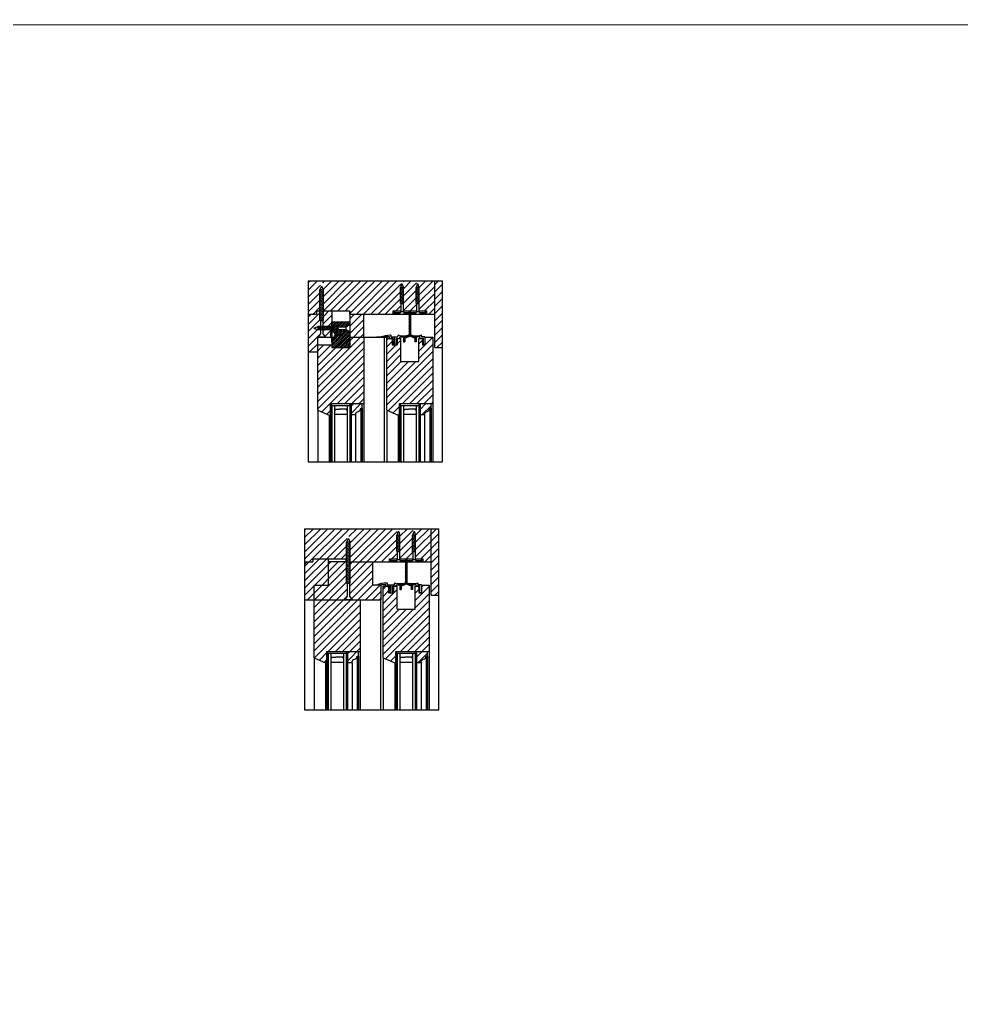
# Model space of a CAD drawing. Header units: inches. Extents: x 1985 to 11287, y 379 to 3234.
# Drawn here: x 7922.67 to 7968.73, y 1663.84 to 1711.67 of the extents above; entities that cross this region are included whole.
import ezdxf

# ---------------------------------------------------------------- set-up
doc = ezdxf.new("R2010")
doc.units = ezdxf.units.IN
doc.header["$MEASUREMENT"] = 0
for name, color, linetype in [('glass 99', 6, 'CONTINUOUS'), ('glazing tape 99', 7, 'CONTINUOUS'), ('hardware 99', 94, 'CONTINUOUS'), ('hatch 99', 1, 'CONTINUOUS'), ('separation 99', 3, 'CONTINUOUS'), ('weatherstripping 99', 5, 'CONTINUOUS'), ('wood detail 99', 7, 'CONTINUOUS')]:
    doc.layers.add(name, color=color, linetype=linetype)
pattern_1 = [(45, (8442.39348, 265.1652), (-0.176776695, 0.176776695), [])]
pattern_2 = [(45, (8499.5057, 635.25964), (-0.176776695, 0.176776695), [])]

msp = doc.modelspace()

# ---------------------------------------------------------------- hatches: boundary and pattern name
at = {"layer": 'glazing tape 99'}
h = msp.add_hatch(color=7, dxfattribs=at)
h.paths.add_polyline_path([(7938.816899, 1692.351966), (7938.879399, 1692.351966), (7938.879399, 1692.851966), (7938.816899, 1692.851966)])
h.paths.add_polyline_path([(7937.879399, 1692.328466), (7937.941899, 1692.328466), (7937.941899, 1692.828466), (7937.879399, 1692.828466)])
h = msp.add_hatch(color=7, dxfattribs=at)
h.paths.add_polyline_path([(7942.191901, 1692.351966), (7942.254401, 1692.351966), (7942.254401, 1692.851966), (7942.191901, 1692.851966)])
h.paths.add_polyline_path([(7941.254401, 1692.328466), (7941.316901, 1692.328466), (7941.316901, 1692.828466), (7941.254401, 1692.828466)])
h = msp.add_hatch(color=7, dxfattribs=at)
h.paths.add_polyline_path([(7938.639818, 1680.228756), (7938.702318, 1680.228756), (7938.702318, 1680.728756), (7938.639818, 1680.728756)])
h.paths.add_polyline_path([(7937.702318, 1680.205256), (7937.764818, 1680.205256), (7937.764818, 1680.705256), (7937.702318, 1680.705256)])
h = msp.add_hatch(color=7, dxfattribs=at)
h.paths.add_polyline_path([(7942.01482, 1680.228756), (7942.07732, 1680.228756), (7942.07732, 1680.728756), (7942.01482, 1680.728756)])
h.paths.add_polyline_path([(7941.07732, 1680.205256), (7941.13982, 1680.205256), (7941.13982, 1680.705256), (7941.07732, 1680.705256)])
at = {"layer": 'hardware 99'}
h = msp.add_hatch(dxfattribs=at)
h.set_pattern_fill('ANSI31', color=256, scale=0.25, style=0)
h.set_pattern_definition([(45, (8285.65957, -274.988676), (-0.0220970869, 0.0220970869), [])])
h.paths.add_polyline_path([(7941.227489, 1697.266014), (7941.280431, 1697.338014), (7941.006401, 1697.338014), (7941.006401, 1697.420014), (7940.966401, 1697.420014), (7940.934401, 1697.388014), (7940.934401, 1697.266014)])
h.paths.add_polyline_path([(7941.463372, 1697.338014), (7941.516313, 1697.266014), (7941.718401, 1697.266014), (7941.718401, 1696.251014), (7941.478605, 1696.153014), (7941.441901, 1696.138014), (7941.441901, 1695.918014), (7941.513901, 1695.918014), (7941.513901, 1696.089659), (7941.754401, 1696.187946), (7941.994901, 1696.089659), (7941.994901, 1695.918014), (7942.066901, 1695.918014), (7942.066901, 1696.138014), (7941.790401, 1696.251014), (7941.790401, 1697.266014), (7941.992489, 1697.266014), (7942.045431, 1697.338014), (7941.790401, 1697.338014), (7941.790401, 1697.420014), (7941.718401, 1697.420014), (7941.718401, 1697.338014)])
h.paths.add_polyline_path([(7942.228372, 1697.338014), (7942.281313, 1697.266014), (7942.574401, 1697.266014), (7942.574401, 1697.388014), (7942.542401, 1697.420014), (7942.502401, 1697.420014), (7942.502401, 1697.338014)])
h = msp.add_hatch(dxfattribs=at)
h.set_pattern_fill('ANSI31', color=256, scale=0.25, style=0)
h.set_pattern_definition([(45, (8285.48249, -287.111886), (-0.0220970869, 0.0220970869), [])])
h.paths.add_polyline_path([(7941.050408, 1685.142804), (7941.103349, 1685.214804), (7940.82932, 1685.214804), (7940.82932, 1685.296804), (7940.78932, 1685.296804), (7940.75732, 1685.264804), (7940.75732, 1685.142804)])
h.paths.add_polyline_path([(7941.28629, 1685.214804), (7941.339231, 1685.142804), (7941.54132, 1685.142804), (7941.54132, 1684.127804), (7941.301523, 1684.029804), (7941.26482, 1684.014804), (7941.26482, 1683.794804), (7941.33682, 1683.794804), (7941.33682, 1683.966449), (7941.57732, 1684.064736), (7941.81782, 1683.966449), (7941.81782, 1683.794804), (7941.88982, 1683.794804), (7941.88982, 1684.014804), (7941.61332, 1684.127804), (7941.61332, 1685.142804), (7941.815408, 1685.142804), (7941.868349, 1685.214804), (7941.61332, 1685.214804), (7941.61332, 1685.296804), (7941.54132, 1685.296804), (7941.54132, 1685.214804)])
h.paths.add_polyline_path([(7942.05129, 1685.214804), (7942.104231, 1685.142804), (7942.39732, 1685.142804), (7942.39732, 1685.264804), (7942.36532, 1685.296804), (7942.32532, 1685.296804), (7942.32532, 1685.214804)])
at = {"layer": 'hatch 99'}
h = msp.add_hatch(dxfattribs=at)
h.set_pattern_fill('ANSI31', color=256, scale=2, style=0)
h.set_pattern_definition(pattern_1)
h.paths.add_polyline_path([(7937.451771, 1698.891014), (7937.504399, 1698.773374), (7937.504399, 1698.623308), (7937.526899, 1698.573014), (7937.526899, 1697.420014), (7938.824899, 1697.420014), (7938.824899, 1697.266014), (7940.934401, 1697.266014), (7940.934401, 1697.420014), (7941.319401, 1697.420014), (7941.319401, 1697.783514), (7941.296901, 1697.783514), (7941.296901, 1698.576014), (7941.319401, 1698.633014), (7941.319401, 1698.891014)])
h.paths.add_polyline_path([(7937.356899, 1698.573014), (7937.379399, 1698.623308), (7937.379399, 1698.773374), (7937.432028, 1698.891014), (7936.786149, 1698.891014), (7936.786149, 1697.266014), (7937.184899, 1697.266014), (7937.184899, 1697.420014), (7937.356899, 1697.420014)])
h.paths.add_polyline_path([(7941.446901, 1697.783514), (7941.424401, 1697.783514), (7941.424401, 1697.420014), (7942.084401, 1697.420014), (7942.084401, 1697.783514), (7942.061901, 1697.783514), (7942.061901, 1698.576014), (7942.084401, 1698.633014), (7942.084401, 1698.891014), (7941.424401, 1698.891014), (7941.424401, 1698.633014), (7941.446901, 1698.576014)])
h.paths.add_polyline_path([(7942.973151, 1698.891014), (7942.189401, 1698.891014), (7942.189401, 1698.633014), (7942.211901, 1698.576014), (7942.211901, 1697.783514), (7942.189401, 1697.783514), (7942.189401, 1697.420014), (7942.574401, 1697.420014), (7942.574401, 1697.266014), (7942.973151, 1697.266014)])
h = msp.add_hatch(dxfattribs=at)
h.set_pattern_fill('ANSI31', color=256, scale=2, style=0)
h.set_pattern_definition(pattern_2)
h.paths.add_polyline_path([(7943.348151, 1698.891014), (7942.973151, 1698.891014), (7942.973151, 1695.638014), (7943.348151, 1695.638014)])
h = msp.add_hatch(dxfattribs=at)
h.set_pattern_fill('ANSI31', color=256, scale=2, style=0)
h.set_pattern_definition(pattern_2)
h.paths.add_polyline_path([(7939.504399, 1697.266014), (7938.816899, 1697.266014), (7938.816899, 1696.888014), (7938.816899, 1696.138014), (7939.504399, 1696.138014)])
h.paths.add_polyline_path([(7937.941899, 1697.420014), (7937.526899, 1697.420014), (7937.526899, 1696.950514), (7937.504399, 1696.950514), (7937.504399, 1696.666903), (7937.941899, 1696.666903)])
h.paths.add_polyline_path([(7937.894587, 1696.387679, -0.239084783), (7937.941899, 1696.418635), (7937.941899, 1696.496903), (7937.504399, 1696.496903), (7937.504399, 1696.308014), (7937.629399, 1696.138014), (7937.894781, 1696.138014, -0.267534355)])
h.paths.add_polyline_path([(7937.379399, 1696.308014), (7937.379399, 1696.496903), (7937.256899, 1696.496903), (7937.206605, 1696.519403), (7937.112709, 1696.519403), (7936.973003, 1696.581903), (7937.112709, 1696.644403), (7937.206605, 1696.644403), (7937.256899, 1696.666903), (7937.379399, 1696.666903), (7937.379399, 1696.950514), (7937.356899, 1696.950514), (7937.356899, 1697.420014), (7937.184899, 1697.420014), (7937.184899, 1697.266014), (7936.911149, 1697.266014), (7936.786149, 1697.141014), (7936.786149, 1695.420014), (7937.254399, 1695.420014), (7937.254399, 1696.138014)])
h.paths.add_polyline_path([(7939.504399, 1696.138014), (7938.816899, 1696.138014), (7938.816899, 1695.641014), (7937.941899, 1695.641014), (7937.941899, 1695.763014), (7937.254399, 1695.763014), (7937.254399, 1692.569537), (7937.816899, 1692.328466), (7937.879399, 1692.328466), (7937.879399, 1692.89098), (7939.504399, 1692.89098)])
h.paths.add_polyline_path([(7942.879401, 1696.138014), (7942.497401, 1696.138014), (7942.497401, 1695.763014), (7942.425401, 1695.763014), (7942.379401, 1695.763014), (7942.379401, 1696.075514), (7942.247401, 1696.075514), (7942.191901, 1696.075514), (7942.191901, 1694.950514), (7941.316901, 1694.950514), (7941.316901, 1696.075514), (7941.129401, 1696.075514), (7941.129401, 1695.763014), (7940.893401, 1695.763014), (7940.893401, 1696.075514), (7940.761401, 1696.075514), (7940.629401, 1696.075514), (7940.629401, 1692.569537), (7941.191901, 1692.328466), (7941.254401, 1692.328466), (7941.254401, 1692.89098), (7942.879401, 1692.89098)])
h = msp.add_hatch(dxfattribs=at)
h.set_pattern_fill('ANSI31', color=256, scale=0.5, style=0)
h.set_pattern_definition([(45, (8442.39348, 265.165197), (-0.0441941738, 0.0441941738), [])])
h.paths.add_polyline_path([(7938.816899, 1696.138014), (7938.816899, 1696.394403), (7938.646899, 1696.519403), (7938.254399, 1696.519403), (7938.254399, 1696.496903), (7937.941899, 1696.496903), (7937.941899, 1696.450514, -0.365977382), (7938.126777, 1696.294264), (7938.379399, 1696.294264), (7938.379399, 1696.231764), (7938.126777, 1696.231764, -0.365977382), (7937.941899, 1696.075514), (7937.941899, 1695.888014), (7937.941899, 1695.641014), (7938.816899, 1695.641014)])
h.paths.add_polyline_path([(7938.816899, 1696.888014), (7937.941899, 1696.888014), (7937.941899, 1696.666903), (7938.254399, 1696.666903), (7938.254399, 1696.644403), (7938.646899, 1696.644403), (7938.816899, 1696.769403)])
h = msp.add_hatch(dxfattribs=at)
h.set_pattern_fill('ANSI31', color=256, scale=2, style=0)
h.set_pattern_definition(pattern_1)
h.paths.add_polyline_path([(7939.230899, 1692.508216, 0.350781059), (7939.355899, 1692.651344), (7939.355899, 1692.664466), (7939.418399, 1692.664466), (7939.418399, 1692.89098), (7938.879399, 1692.89098), (7938.879399, 1692.351966), (7939.105899, 1692.351966, -0.375199902)])
h.paths.add_polyline_path([(7942.605901, 1692.508216, 0.350781059), (7942.730901, 1692.651344), (7942.730901, 1692.664466), (7942.793401, 1692.664466), (7942.793401, 1692.89098), (7942.254401, 1692.89098), (7942.254401, 1692.351966), (7942.480901, 1692.351966, -0.375199902)])
h = msp.add_hatch(dxfattribs=at)
h.set_pattern_fill('ANSI31', color=256, scale=2, style=0)
h.set_pattern_definition(pattern_2)
h.paths.add_polyline_path([(7938.665543, 1686.106804), (7938.688043, 1686.157099), (7938.688043, 1686.307164), (7938.750543, 1686.44687), (7938.813043, 1686.307164), (7938.813043, 1686.157099), (7938.835543, 1686.106804), (7938.835543, 1685.142804), (7940.75732, 1685.142804), (7940.75732, 1685.296804), (7941.14232, 1685.296804), (7941.14232, 1685.660304), (7941.11982, 1685.660304), (7941.11982, 1686.452804), (7941.14232, 1686.509804), (7941.14232, 1686.767804), (7936.609068, 1686.767804), (7936.609068, 1685.142804), (7937.007818, 1685.142804), (7937.007818, 1685.296804), (7938.647818, 1685.296804), (7938.647818, 1685.142804), (7938.658901, 1685.142804), (7938.665543, 1685.145555)])
h.paths.add_polyline_path([(7941.88482, 1686.452804), (7941.90732, 1686.509804), (7941.90732, 1686.767804), (7941.24732, 1686.767804), (7941.24732, 1686.509804), (7941.26982, 1686.452804), (7941.26982, 1685.660304), (7941.24732, 1685.660304), (7941.24732, 1685.296804), (7941.90732, 1685.296804), (7941.90732, 1685.660304), (7941.88482, 1685.660304)])
h.paths.add_polyline_path([(7942.79607, 1686.767804), (7942.01232, 1686.767804), (7942.01232, 1686.509804), (7942.03482, 1686.452804), (7942.03482, 1685.660304), (7942.01232, 1685.660304), (7942.01232, 1685.296804), (7942.39732, 1685.296804), (7942.39732, 1685.142804), (7942.79607, 1685.142804)])
h.paths.add_polyline_path([(7943.17107, 1686.767804), (7942.79607, 1686.767804), (7942.79607, 1683.514804), (7943.17107, 1683.514804)])
h = msp.add_hatch(dxfattribs=at)
h.set_pattern_fill('ANSI31', color=256, scale=2, style=0)
h.set_pattern_definition(pattern_2)
h.paths.add_polyline_path([(7937.764818, 1685.296804), (7937.007818, 1685.296804), (7937.007818, 1685.142804), (7936.734068, 1685.142804), (7936.609068, 1685.017804), (7936.609068, 1683.296804), (7937.077318, 1683.296804), (7937.077318, 1684.014804), (7937.764818, 1684.014804)])
h.paths.add_polyline_path([(7938.665543, 1685.142804), (7938.647818, 1685.142804), (7937.764818, 1685.142804), (7937.764818, 1684.014804), (7937.077318, 1684.014804), (7937.077318, 1683.296804), (7938.563043, 1683.296804), (7938.688043, 1683.466804), (7938.688043, 1684.109304), (7938.665543, 1684.109304)])
h.paths.add_polyline_path([(7940.35857, 1684.014804), (7939.95232, 1684.014804), (7939.95232, 1685.142804), (7938.835543, 1685.142804), (7938.835543, 1684.109304), (7938.813043, 1684.109304), (7938.813043, 1683.466804), (7938.938043, 1683.296804), (7940.35857, 1683.296804)])
h.paths.add_polyline_path([(7939.327318, 1683.296804), (7937.077318, 1683.296804), (7937.077318, 1680.446327), (7937.639818, 1680.205256), (7937.702318, 1680.205256), (7937.702318, 1680.76777), (7939.327318, 1680.76777)])
h.paths.add_polyline_path([(7939.178818, 1680.541256), (7939.241318, 1680.541256), (7939.241318, 1680.76777), (7938.702318, 1680.76777), (7938.702318, 1680.228756), (7938.928818, 1680.228756, -0.375199902), (7939.053818, 1680.385006, 0.375199902)], flags=17)
h.paths.add_polyline_path([(7942.70232, 1684.014804), (7942.32032, 1684.014804), (7942.32032, 1683.639804), (7942.24832, 1683.639804), (7942.20232, 1683.639804), (7942.20232, 1683.952304), (7942.07032, 1683.952304), (7942.01482, 1683.952304), (7942.01482, 1682.827304), (7941.13982, 1682.827304), (7941.13982, 1683.952304), (7940.95232, 1683.952304), (7940.95232, 1683.639804), (7940.71632, 1683.639804), (7940.71632, 1683.952304), (7940.58432, 1683.952304), (7940.45232, 1683.952304), (7940.45232, 1680.446327), (7941.01482, 1680.205256), (7941.07732, 1680.205256), (7941.07732, 1680.76777), (7942.70232, 1680.76777)])
h.paths.add_polyline_path([(7942.55382, 1680.541256), (7942.61632, 1680.541256), (7942.61632, 1680.76777), (7942.07732, 1680.76777), (7942.07732, 1680.228756), (7942.30382, 1680.228756, -0.375199902), (7942.42882, 1680.385006, 0.375199902)], flags=17)

# ---------------------------------------------------------------- linework, layer by layer
at = {"layer": 'glass 99', "color": 6}
for p, q in [((7937.941899, 1692.79728), (7938.816899, 1692.79728)), ((7938.096891, 1692.616346), (7938.066899, 1692.508563)), ((7938.096891, 1692.616346), (7938.316899, 1692.616346)), ((7938.661908, 1692.616346), (7938.316899, 1692.616346)), ((7938.661908, 1692.616346), (7938.691899, 1692.508563)), ((7941.316901, 1692.79728), (7942.191901, 1692.79728)), ((7941.471893, 1692.616346), (7941.441901, 1692.508563)), ((7941.471893, 1692.616346), (7941.691901, 1692.616346)), ((7942.03691, 1692.616346), (7941.691901, 1692.616346)), ((7942.03691, 1692.616346), (7942.066901, 1692.508563)), ((7938.691899, 1692.351966), (7938.066899, 1692.351966)), ((7942.066901, 1692.351966), (7941.441901, 1692.351966)), ((7937.764818, 1680.67407), (7938.639818, 1680.67407)), ((7937.919809, 1680.493136), (7937.889818, 1680.385353)), ((7937.919809, 1680.493136), (7938.139818, 1680.493136)), ((7938.484826, 1680.493136), (7938.139818, 1680.493136)), ((7938.484826, 1680.493136), (7938.514818, 1680.385353)), ((7941.13982, 1680.67407), (7942.01482, 1680.67407)), ((7941.294811, 1680.493136), (7941.26482, 1680.385353)), ((7941.294811, 1680.493136), (7941.51482, 1680.493136)), ((7941.859828, 1680.493136), (7941.51482, 1680.493136)), ((7941.859828, 1680.493136), (7941.88982, 1680.385353)), ((7938.514818, 1680.228756), (7937.889818, 1680.228756)), ((7941.88982, 1680.228756), (7941.26482, 1680.228756))]:
    msp.add_line(p, q, dxfattribs=at)
at = {"layer": 'glass 99'}
for p, q in [((7937.941899, 1692.79728), (7937.941899, 1690.036179)), ((7938.066899, 1692.79728), (7938.066899, 1690.036179)), ((7938.691899, 1692.79728), (7938.691899, 1690.036179)), ((7938.816899, 1692.79728), (7938.816899, 1690.036179)), ((7941.316901, 1692.79728), (7941.316901, 1690.036179)), ((7941.441901, 1692.79728), (7941.441901, 1690.036179)), ((7942.066901, 1692.79728), (7942.066901, 1690.036179)), ((7942.191901, 1692.79728), (7942.191901, 1690.036179)), ((7937.764818, 1680.67407), (7937.764818, 1677.912969)), ((7937.889818, 1680.67407), (7937.889818, 1677.912969)), ((7938.514818, 1680.67407), (7938.514818, 1677.912969)), ((7938.639818, 1680.67407), (7938.639818, 1677.912969)), ((7941.13982, 1680.67407), (7941.13982, 1677.912969)), ((7941.26482, 1680.67407), (7941.26482, 1677.912969)), ((7941.88982, 1680.67407), (7941.88982, 1677.912969)), ((7942.01482, 1680.67407), (7942.01482, 1677.912969))]:
    msp.add_line(p, q, dxfattribs=at)
at = {"layer": 'glazing tape 99'}
for p, q in [((7937.941899, 1692.828466), (7937.879399, 1692.828466)), ((7937.941899, 1692.328466), (7937.941899, 1692.828466)), ((7938.816899, 1692.851966), (7938.816899, 1692.351966)), ((7938.879399, 1692.851966), (7938.816899, 1692.851966)), ((7941.316901, 1692.828466), (7941.254401, 1692.828466)), ((7941.316901, 1692.328466), (7941.316901, 1692.828466)), ((7942.191901, 1692.851966), (7942.191901, 1692.351966)), ((7942.254401, 1692.851966), (7942.191901, 1692.851966)), ((7937.941899, 1692.328466), (7937.879399, 1692.328466)), ((7938.879399, 1692.351966), (7938.816899, 1692.351966)), ((7941.316901, 1692.328466), (7941.254401, 1692.328466)), ((7942.254401, 1692.351966), (7942.191901, 1692.351966)), ((7937.764818, 1680.705256), (7937.702318, 1680.705256)), ((7937.764818, 1680.205256), (7937.764818, 1680.705256)), ((7938.639818, 1680.728756), (7938.639818, 1680.228756)), ((7938.702318, 1680.728756), (7938.639818, 1680.728756)), ((7941.13982, 1680.705256), (7941.07732, 1680.705256)), ((7941.13982, 1680.205256), (7941.13982, 1680.705256)), ((7942.01482, 1680.728756), (7942.01482, 1680.228756)), ((7942.07732, 1680.728756), (7942.01482, 1680.728756)), ((7937.764818, 1680.205256), (7937.702318, 1680.205256)), ((7938.702318, 1680.228756), (7938.639818, 1680.228756)), ((7941.13982, 1680.205256), (7941.07732, 1680.205256)), ((7942.07732, 1680.228756), (7942.01482, 1680.228756))]:
    msp.add_line(p, q, dxfattribs=at)
at = {"layer": 'hardware 99'}
for p, q in [((7937.441899, 1698.638014), (7937.356899, 1698.448014)), ((7937.441899, 1698.638014), (7937.526899, 1698.448014)), ((7941.371901, 1698.766014), (7941.296901, 1698.576014)), ((7941.371901, 1698.766014), (7941.446901, 1698.576014)), ((7942.136901, 1698.766014), (7942.061901, 1698.576014)), ((7942.136901, 1698.766014), (7942.211901, 1698.576014)), ((7937.356899, 1696.950514), (7937.356899, 1698.448014)), ((7937.526899, 1698.448014), (7937.356899, 1698.448014)), ((7937.450453, 1698.448014), (7937.356899, 1698.409263)), ((7937.526899, 1698.409263), (7937.356899, 1698.338847)), ((7937.526899, 1698.338847), (7937.356899, 1698.268431)), ((7937.526899, 1698.268431), (7937.356899, 1698.198014)), ((7937.526899, 1698.198014), (7937.356899, 1698.127598)), ((7937.526899, 1698.127598), (7937.356899, 1698.057182)), ((7937.526899, 1696.950514), (7937.526899, 1698.448014)), ((7941.296901, 1697.783514), (7941.296901, 1698.576014)), ((7941.446901, 1698.576014), (7941.296901, 1698.576014)), ((7941.377665, 1698.576014), (7941.296901, 1698.5381)), ((7941.446901, 1698.5381), (7941.296901, 1698.467684)), ((7941.446901, 1698.467684), (7941.296901, 1698.397268)), ((7941.446901, 1698.397268), (7941.296901, 1698.326851)), ((7941.446901, 1698.326851), (7941.296901, 1698.256435)), ((7941.446901, 1698.256435), (7941.296901, 1698.186019)), ((7941.446901, 1698.186019), (7941.296901, 1698.115602)), ((7941.446901, 1697.783514), (7941.446901, 1698.576014)), ((7942.061901, 1697.783514), (7942.061901, 1698.576014)), ((7942.211901, 1698.576014), (7942.061901, 1698.576014)), ((7942.142665, 1698.576014), (7942.061901, 1698.5381)), ((7942.211901, 1698.5381), (7942.061901, 1698.467684)), ((7942.211901, 1698.467684), (7942.061901, 1698.397268)), ((7942.211901, 1698.397268), (7942.061901, 1698.326851)), ((7942.211901, 1698.326851), (7942.061901, 1698.256435)), ((7942.211901, 1698.256435), (7942.061901, 1698.186019)), ((7942.211901, 1698.186019), (7942.061901, 1698.115602)), ((7942.211901, 1697.783514), (7942.211901, 1698.576014)), ((7937.526899, 1698.057182), (7937.356899, 1697.986765)), ((7937.526899, 1697.986765), (7937.356899, 1697.916349)), ((7937.526899, 1697.916349), (7937.356899, 1697.845933)), ((7937.526899, 1697.845933), (7937.356899, 1697.775516)), ((7937.526899, 1697.775516), (7937.356899, 1697.7051)), ((7937.526899, 1697.7051), (7937.356899, 1697.634684)), ((7941.446901, 1698.115602), (7941.296901, 1698.045186)), ((7941.446901, 1698.045186), (7941.296901, 1697.97477)), ((7941.446901, 1697.97477), (7941.296901, 1697.904353)), ((7941.446901, 1697.904353), (7941.296901, 1697.833937)), ((7941.296901, 1697.783514), (7941.446901, 1697.783514)), ((7941.319401, 1697.783514), (7941.319401, 1697.391014)), ((7941.446901, 1697.833937), (7941.34517, 1697.783514)), ((7941.424401, 1697.783514), (7941.424401, 1697.391014)), ((7942.211901, 1698.115602), (7942.061901, 1698.045186)), ((7942.211901, 1698.045186), (7942.061901, 1697.97477)), ((7942.211901, 1697.97477), (7942.061901, 1697.904353)), ((7942.211901, 1697.904353), (7942.061901, 1697.833937)), ((7942.061901, 1697.783514), (7942.211901, 1697.783514)), ((7942.084401, 1697.783514), (7942.084401, 1697.391014)), ((7942.211901, 1697.833937), (7942.11017, 1697.783514)), ((7942.189401, 1697.783514), (7942.189401, 1697.391014)), ((7937.526899, 1697.634684), (7937.356899, 1697.564268)), ((7937.526899, 1697.564268), (7937.356899, 1697.493851)), ((7937.526899, 1697.493851), (7937.356899, 1697.423435)), ((7937.526899, 1697.423435), (7937.356899, 1697.353019)), ((7937.526899, 1697.353019), (7937.356899, 1697.282602)), ((7937.526899, 1697.282602), (7937.356899, 1697.212186)), ((7937.526899, 1697.212186), (7937.356899, 1697.14177)), ((7938.824899, 1697.388014), (7938.824899, 1697.266014)), ((7940.934401, 1697.388014), (7940.966401, 1697.420014)), ((7940.934401, 1697.388014), (7940.934401, 1697.266014)), ((7940.934401, 1697.266014), (7941.718401, 1697.266014)), ((7940.966401, 1697.420014), (7941.006401, 1697.420014)), ((7941.006401, 1697.420014), (7941.006401, 1697.338014)), ((7941.006401, 1697.338014), (7941.280431, 1697.338014)), ((7941.319401, 1697.391014), (7941.227489, 1697.266014)), ((7941.227489, 1697.266014), (7941.516313, 1697.266014)), ((7941.319401, 1697.391014), (7941.424401, 1697.391014)), ((7941.424401, 1697.391014), (7941.516313, 1697.266014)), ((7941.463372, 1697.338014), (7941.718401, 1697.338014)), ((7941.718401, 1697.338014), (7941.718401, 1697.420014)), ((7941.718401, 1697.420014), (7941.790401, 1697.420014)), ((7941.718401, 1697.266014), (7941.718401, 1696.251014)), ((7941.790401, 1697.338014), (7941.790401, 1697.420014)), ((7941.790401, 1697.338014), (7942.045431, 1697.338014)), ((7941.790401, 1697.266014), (7942.574401, 1697.266014)), ((7941.790401, 1697.266014), (7941.790401, 1696.251014)), ((7942.084401, 1697.391014), (7941.992489, 1697.266014)), ((7941.992489, 1697.266014), (7942.281313, 1697.266014)), ((7942.084401, 1697.391014), (7942.189401, 1697.391014)), ((7942.189401, 1697.391014), (7942.281313, 1697.266014)), ((7942.228372, 1697.338014), (7942.502401, 1697.338014)), ((7942.542401, 1697.420014), (7942.502401, 1697.420014)), ((7942.502401, 1697.420014), (7942.502401, 1697.338014)), ((7942.574401, 1697.388014), (7942.542401, 1697.420014)), ((7942.574401, 1697.266014), (7942.574401, 1697.388014)), ((7937.526899, 1697.14177), (7937.356899, 1697.071353)), ((7937.526899, 1697.071353), (7937.356899, 1697.000937)), ((7937.356899, 1696.950514), (7937.526899, 1696.950514)), ((7937.379399, 1696.950514), (7937.379399, 1696.308014)), ((7937.526899, 1697.000937), (7937.405168, 1696.950514)), ((7937.504399, 1696.950514), (7937.504399, 1696.308014)), ((7938.646899, 1696.644403), (7938.816899, 1696.769403)), ((7938.816899, 1696.769403), (7938.816899, 1696.394403)), ((7937.066899, 1696.581903), (7937.256899, 1696.666903)), ((7937.066899, 1696.581903), (7937.256899, 1696.496903)), ((7937.379399, 1696.308014), (7937.254399, 1696.138014)), ((7938.254399, 1696.666903), (7937.256899, 1696.666903)), ((7937.256899, 1696.666903), (7937.256899, 1696.496903)), ((7937.256899, 1696.573349), (7937.288565, 1696.496903)), ((7938.254399, 1696.496903), (7937.256899, 1696.496903)), ((7937.288565, 1696.666903), (7937.358981, 1696.496903)), ((7937.358981, 1696.666903), (7937.429397, 1696.496903)), ((7937.429397, 1696.666903), (7937.499814, 1696.496903)), ((7937.499814, 1696.666903), (7937.57023, 1696.496903)), ((7937.504399, 1696.308014), (7937.629399, 1696.138014)), ((7937.57023, 1696.666903), (7937.640646, 1696.496903)), ((7937.640646, 1696.666903), (7937.711062, 1696.496903)), ((7937.711062, 1696.666903), (7937.781479, 1696.496903)), ((7937.781479, 1696.666903), (7937.851895, 1696.496903)), ((7937.851895, 1696.666903), (7937.922311, 1696.496903)), ((7937.922311, 1696.666903), (7937.992728, 1696.496903)), ((7937.992728, 1696.666903), (7938.063144, 1696.496903)), ((7938.063144, 1696.666903), (7938.13356, 1696.496903)), ((7938.13356, 1696.666903), (7938.203977, 1696.496903)), ((7938.203977, 1696.666903), (7938.254399, 1696.545171)), ((7938.254399, 1696.496903), (7938.254399, 1696.666903)), ((7938.254399, 1696.644403), (7938.646899, 1696.644403)), ((7938.254399, 1696.519403), (7938.646899, 1696.519403)), ((7938.646899, 1696.519403), (7938.646899, 1696.644403)), ((7938.646899, 1696.519403), (7938.816899, 1696.394403)), ((7941.441901, 1696.138014), (7941.718401, 1696.251014)), ((7942.066901, 1696.138014), (7941.790401, 1696.251014)), ((7937.629399, 1696.138014), (7937.254399, 1696.138014)), ((7941.441901, 1696.138014), (7941.441901, 1695.918014)), ((7941.441901, 1695.918014), (7941.513901, 1695.918014)), ((7941.513901, 1696.089659), (7941.754401, 1696.187946)), ((7941.513901, 1696.089659), (7941.513901, 1695.918014)), ((7941.994901, 1696.089659), (7941.754401, 1696.187946)), ((7941.994901, 1696.089659), (7941.994901, 1695.918014)), ((7942.066901, 1695.918014), (7941.994901, 1695.918014)), ((7942.066901, 1696.138014), (7942.066901, 1695.918014)), ((7941.19482, 1686.642804), (7941.11982, 1686.452804)), ((7941.19482, 1686.642804), (7941.26982, 1686.452804)), ((7941.95982, 1686.642804), (7941.88482, 1686.452804)), ((7941.95982, 1686.642804), (7942.03482, 1686.452804)), ((7938.750543, 1686.296804), (7938.665543, 1686.106804)), ((7938.750543, 1686.296804), (7938.835543, 1686.106804)), ((7941.11982, 1685.660304), (7941.11982, 1686.452804)), ((7941.26982, 1686.452804), (7941.11982, 1686.452804)), ((7941.200584, 1686.452804), (7941.11982, 1686.41489)), ((7941.26982, 1686.41489), (7941.11982, 1686.344474)), ((7941.26982, 1686.344474), (7941.11982, 1686.274058)), ((7941.26982, 1686.274058), (7941.11982, 1686.203641)), ((7941.26982, 1686.203641), (7941.11982, 1686.133225)), ((7941.26982, 1685.660304), (7941.26982, 1686.452804)), ((7941.88482, 1685.660304), (7941.88482, 1686.452804)), ((7942.03482, 1686.452804), (7941.88482, 1686.452804)), ((7941.965584, 1686.452804), (7941.88482, 1686.41489)), ((7942.03482, 1686.41489), (7941.88482, 1686.344474)), ((7942.03482, 1686.344474), (7941.88482, 1686.274058)), ((7942.03482, 1686.274058), (7941.88482, 1686.203641)), ((7942.03482, 1686.203641), (7941.88482, 1686.133225)), ((7942.03482, 1685.660304), (7942.03482, 1686.452804)), ((7938.665543, 1684.109304), (7938.665543, 1686.106804)), ((7938.835543, 1686.106804), (7938.665543, 1686.106804)), ((7938.759096, 1686.106804), (7938.665543, 1686.068053)), ((7938.835543, 1686.068053), (7938.665543, 1685.997637)), ((7938.835543, 1685.997637), (7938.665543, 1685.927221)), ((7938.835543, 1685.927221), (7938.665543, 1685.856804)), ((7938.835543, 1685.856804), (7938.665543, 1685.786388)), ((7938.835543, 1685.786388), (7938.665543, 1685.715972)), ((7938.835543, 1685.715972), (7938.665543, 1685.645555)), ((7938.835543, 1684.109304), (7938.835543, 1686.106804)), ((7941.26982, 1686.133225), (7941.11982, 1686.062809)), ((7941.26982, 1686.062809), (7941.11982, 1685.992392)), ((7941.26982, 1685.992392), (7941.11982, 1685.921976)), ((7941.26982, 1685.921976), (7941.11982, 1685.85156)), ((7941.26982, 1685.85156), (7941.11982, 1685.781144)), ((7941.26982, 1685.781144), (7941.11982, 1685.710727)), ((7941.26982, 1685.710727), (7941.168088, 1685.660304)), ((7942.03482, 1686.133225), (7941.88482, 1686.062809)), ((7942.03482, 1686.062809), (7941.88482, 1685.992392)), ((7942.03482, 1685.992392), (7941.88482, 1685.921976)), ((7942.03482, 1685.921976), (7941.88482, 1685.85156)), ((7942.03482, 1685.85156), (7941.88482, 1685.781144)), ((7942.03482, 1685.781144), (7941.88482, 1685.710727)), ((7942.03482, 1685.710727), (7941.933088, 1685.660304)), ((7938.647818, 1685.264804), (7938.647818, 1685.142804)), ((7938.647818, 1685.264804), (7938.647818, 1685.142804)), ((7938.647818, 1685.264804), (7938.647818, 1685.142804)), ((7938.835543, 1685.63847), (7938.665543, 1685.568053)), ((7938.835543, 1685.568053), (7938.665543, 1685.497637)), ((7938.835543, 1685.497637), (7938.665543, 1685.427221)), ((7938.835543, 1685.427221), (7938.665543, 1685.356804)), ((7938.835543, 1685.356804), (7938.665543, 1685.286388)), ((7938.835543, 1685.286388), (7938.665543, 1685.215972)), ((7938.835543, 1685.215972), (7938.665543, 1685.145555)), ((7940.75732, 1685.264804), (7940.78932, 1685.296804)), ((7940.75732, 1685.264804), (7940.75732, 1685.142804)), ((7940.78932, 1685.296804), (7940.82932, 1685.296804)), ((7940.82932, 1685.296804), (7940.82932, 1685.214804)), ((7940.82932, 1685.214804), (7941.103349, 1685.214804)), ((7941.14232, 1685.267804), (7941.050408, 1685.142804)), ((7941.11982, 1685.660304), (7941.26982, 1685.660304)), ((7941.14232, 1685.660304), (7941.14232, 1685.267804)), ((7941.14232, 1685.267804), (7941.24732, 1685.267804)), ((7941.24732, 1685.660304), (7941.24732, 1685.267804)), ((7941.24732, 1685.267804), (7941.339231, 1685.142804)), ((7941.28629, 1685.214804), (7941.54132, 1685.214804)), ((7941.54132, 1685.214804), (7941.54132, 1685.296804)), ((7941.54132, 1685.296804), (7941.61332, 1685.296804)), ((7941.61332, 1685.214804), (7941.61332, 1685.296804)), ((7941.61332, 1685.214804), (7941.868349, 1685.214804)), ((7941.90732, 1685.267804), (7941.815408, 1685.142804)), ((7941.88482, 1685.660304), (7942.03482, 1685.660304)), ((7941.90732, 1685.660304), (7941.90732, 1685.267804)), ((7941.90732, 1685.267804), (7942.01232, 1685.267804)), ((7942.01232, 1685.660304), (7942.01232, 1685.267804)), ((7942.01232, 1685.267804), (7942.104231, 1685.142804)), ((7942.05129, 1685.214804), (7942.32532, 1685.214804)), ((7942.36532, 1685.296804), (7942.32532, 1685.296804)), ((7942.32532, 1685.296804), (7942.32532, 1685.214804)), ((7942.39732, 1685.264804), (7942.36532, 1685.296804)), ((7942.39732, 1685.142804), (7942.39732, 1685.264804)), ((7938.835543, 1685.145555), (7938.665543, 1685.075139)), ((7938.835543, 1685.075139), (7938.665543, 1685.004723)), ((7938.835543, 1685.004723), (7938.665543, 1684.934307)), ((7938.835543, 1684.934307), (7938.665543, 1684.86389)), ((7938.835543, 1684.86389), (7938.665543, 1684.793474)), ((7938.835543, 1684.793474), (7938.665543, 1684.723058)), ((7940.75732, 1685.142804), (7941.54132, 1685.142804)), ((7941.050408, 1685.142804), (7941.339231, 1685.142804)), ((7941.54132, 1685.142804), (7941.54132, 1684.127804)), ((7941.61332, 1685.142804), (7942.39732, 1685.142804)), ((7941.61332, 1685.142804), (7941.61332, 1684.127804)), ((7941.815408, 1685.142804), (7942.104231, 1685.142804)), ((7938.835543, 1684.723058), (7938.665543, 1684.652641)), ((7938.835543, 1684.652641), (7938.665543, 1684.582225)), ((7938.835543, 1684.582225), (7938.665543, 1684.511809)), ((7938.835543, 1684.511809), (7938.665543, 1684.441392)), ((7938.835543, 1684.441392), (7938.665543, 1684.370976)), ((7938.835543, 1684.370976), (7938.665543, 1684.30056)), ((7938.835543, 1684.30056), (7938.665543, 1684.230144)), ((7938.835543, 1684.230144), (7938.665543, 1684.159727)), ((7938.665543, 1684.109304), (7938.835543, 1684.109304)), ((7938.688043, 1684.109304), (7938.688043, 1683.466804)), ((7938.835543, 1684.159727), (7938.713811, 1684.109304)), ((7938.813043, 1684.109304), (7938.813043, 1683.466804)), ((7941.26482, 1684.014804), (7941.54132, 1684.127804)), ((7941.26482, 1684.014804), (7941.26482, 1683.794804)), ((7941.26482, 1683.794804), (7941.33682, 1683.794804)), ((7941.33682, 1683.966449), (7941.57732, 1684.064736)), ((7941.33682, 1683.966449), (7941.33682, 1683.794804)), ((7941.81782, 1683.966449), (7941.57732, 1684.064736)), ((7941.88982, 1684.014804), (7941.61332, 1684.127804)), ((7941.81782, 1683.966449), (7941.81782, 1683.794804)), ((7941.88982, 1683.794804), (7941.81782, 1683.794804)), ((7941.88982, 1684.014804), (7941.88982, 1683.794804)), ((7938.688043, 1683.466804), (7938.563043, 1683.296804)), ((7938.938043, 1683.296804), (7938.563043, 1683.296804)), ((7938.813043, 1683.466804), (7938.938043, 1683.296804))]:
    msp.add_line(p, q, dxfattribs=at)
msp.add_arc((7938.750543, 1683.277119), 0.019685, 0, 90, dxfattribs=at)
at = {"layer": 'separation 99', "color": 3}
msp.add_lwpolyline([(7876.573778, 1711.403795), (8777.601674, 1711.674663), (8777.601674, 1473.992733), (7876.573778, 1473.721864)], close=True, dxfattribs=at)
at = {"layer": 'weatherstripping 99'}
for p, q in [((7938.379399, 1696.263014), (7938.098149, 1696.263014)), ((7940.846401, 1696.153014), (7940.846401, 1696.21142)), ((7941.176401, 1696.153014), (7941.176401, 1696.207397)), ((7941.478605, 1696.153014), (7941.718401, 1696.251014)), ((7942.030198, 1696.153014), (7941.790401, 1696.251014)), ((7942.332401, 1696.153014), (7942.332401, 1696.207397)), ((7940.544198, 1696.153014), (7940.304401, 1696.138014)), ((7940.761401, 1696.153014), (7940.544198, 1696.153014)), ((7940.761401, 1696.075514), (7940.761401, 1696.153014)), ((7940.939401, 1696.075514), (7940.761401, 1696.075514)), ((7940.846401, 1696.153014), (7941.176401, 1696.153014)), ((7940.939401, 1695.971527), (7940.893401, 1696.075514)), ((7940.939401, 1695.919264), (7940.893401, 1696.030318)), ((7940.939401, 1695.815277), (7940.893401, 1695.926331)), ((7940.939401, 1695.763014), (7940.893401, 1695.874068)), ((7940.939401, 1695.971527), (7940.939401, 1696.075514)), ((7940.939401, 1695.815277), (7940.939401, 1695.919264)), ((7940.939401, 1695.763014), (7941.083401, 1695.763014)), ((7941.011401, 1695.763014), (7941.011401, 1696.153014)), ((7941.083401, 1695.971527), (7941.083401, 1696.075514)), ((7941.083401, 1695.971527), (7941.129401, 1696.075514)), ((7941.083401, 1696.075514), (7941.261401, 1696.075514)), ((7941.083401, 1695.919264), (7941.129401, 1696.030318)), ((7941.083401, 1695.815277), (7941.129401, 1695.926331)), ((7941.083401, 1695.815277), (7941.083401, 1695.919264)), ((7941.083401, 1695.763014), (7941.129401, 1695.874068)), ((7941.261401, 1696.075514), (7941.261401, 1696.153014)), ((7941.261401, 1696.153014), (7941.478605, 1696.153014)), ((7942.247401, 1696.153014), (7942.030198, 1696.153014)), ((7942.247401, 1696.075514), (7942.247401, 1696.153014)), ((7942.425401, 1696.075514), (7942.247401, 1696.075514)), ((7942.497401, 1696.153014), (7942.332401, 1696.153014)), ((7942.425401, 1695.971527), (7942.379401, 1696.075514)), ((7942.425401, 1695.919264), (7942.379401, 1696.030318)), ((7942.425401, 1695.815277), (7942.379401, 1695.926331)), ((7942.425401, 1695.763014), (7942.379401, 1695.874068)), ((7942.425401, 1695.971527), (7942.425401, 1696.075514)), ((7942.425401, 1695.815277), (7942.425401, 1695.919264)), ((7942.497401, 1695.763014), (7942.425401, 1695.763014)), ((7942.497401, 1696.153014), (7942.497401, 1695.763014)), ((7940.367116, 1684.029804), (7940.12732, 1684.014804)), ((7940.58432, 1684.029804), (7940.367116, 1684.029804)), ((7940.58432, 1683.952304), (7940.58432, 1684.029804)), ((7940.76232, 1683.952304), (7940.58432, 1683.952304)), ((7940.66932, 1684.029804), (7940.66932, 1684.08821)), ((7940.66932, 1684.029804), (7940.99932, 1684.029804)), ((7940.76232, 1683.848317), (7940.71632, 1683.952304)), ((7940.76232, 1683.796054), (7940.71632, 1683.907108)), ((7940.76232, 1683.692067), (7940.71632, 1683.803121)), ((7940.76232, 1683.848317), (7940.76232, 1683.952304)), ((7940.76232, 1683.692067), (7940.76232, 1683.796054)), ((7940.83432, 1683.639804), (7940.83432, 1684.029804)), ((7940.90632, 1683.848317), (7940.90632, 1683.952304)), ((7940.90632, 1683.848317), (7940.95232, 1683.952304)), ((7940.90632, 1683.952304), (7941.08432, 1683.952304)), ((7940.90632, 1683.796054), (7940.95232, 1683.907108)), ((7940.90632, 1683.692067), (7940.95232, 1683.803121)), ((7940.90632, 1683.692067), (7940.90632, 1683.796054)), ((7940.99932, 1684.029804), (7940.99932, 1684.084187)), ((7941.08432, 1683.952304), (7941.08432, 1684.029804)), ((7941.08432, 1684.029804), (7941.301523, 1684.029804)), ((7941.301523, 1684.029804), (7941.54132, 1684.127804)), ((7941.853116, 1684.029804), (7941.61332, 1684.127804)), ((7942.07032, 1684.029804), (7941.853116, 1684.029804)), ((7942.07032, 1683.952304), (7942.07032, 1684.029804)), ((7942.24832, 1683.952304), (7942.07032, 1683.952304)), ((7942.15532, 1684.029804), (7942.15532, 1684.084187)), ((7942.32032, 1684.029804), (7942.15532, 1684.029804)), ((7942.24832, 1683.848317), (7942.20232, 1683.952304)), ((7942.24832, 1683.796054), (7942.20232, 1683.907108)), ((7942.24832, 1683.692067), (7942.20232, 1683.803121)), ((7942.24832, 1683.848317), (7942.24832, 1683.952304)), ((7942.24832, 1683.692067), (7942.24832, 1683.796054)), ((7942.32032, 1684.029804), (7942.32032, 1683.639804)), ((7940.76232, 1683.639804), (7940.71632, 1683.750858)), ((7940.76232, 1683.639804), (7940.90632, 1683.639804)), ((7940.90632, 1683.639804), (7940.95232, 1683.750858)), ((7942.24832, 1683.639804), (7942.20232, 1683.750858)), ((7942.32032, 1683.639804), (7942.24832, 1683.639804))]:
    msp.add_line(p, q, dxfattribs=at)
for centre, radius, start, end in [((7938.111287, 1696.263014), 0.25, 150.0887142, 209.9112858), ((7937.948762, 1696.356513), 0.0625, 85.8019524, 150.0887142), ((7937.941899, 1696.263014), 0.15625, 274.1980476, 85.8019524), ((7940.90945, 1694.376334), 1.862687, 93.1142389, 108.9550309), ((7940.816401, 1696.207397), 0.03, 360, 105.7538936), ((7941.206401, 1696.207397), 0.03, 74.2461064, 180), ((7941.442992, 1697.046067), 0.841403, 254.2461064, 289.1062564), ((7942.06581, 1697.046067), 0.841403, 250.8937436, 285.7538936), ((7942.302401, 1696.207397), 0.03, 360, 105.7538936), ((7937.948762, 1696.169516), 0.0625, 209.9112858, 274.1980476), ((7940.732368, 1682.253124), 1.862687, 93.1142389, 108.9550309), ((7940.63932, 1684.084187), 0.03, 360, 105.7538936), ((7941.02932, 1684.084187), 0.03, 74.2461064, 180), ((7941.265911, 1684.922857), 0.841403, 254.2461064, 289.1062564), ((7941.888728, 1684.922857), 0.841403, 250.8937436, 285.7538936), ((7942.12532, 1684.084187), 0.03, 360, 105.7538936)]:
    msp.add_arc(centre, radius, start, end, dxfattribs=at)
at = {"layer": 'wood detail 99', "color": 0}
for p, q in [((7936.786149, 1698.891014), (7943.348151, 1698.891014)), ((7942.973151, 1695.638014), (7942.973151, 1698.891014)), ((7943.348151, 1690.036179), (7943.348151, 1698.891014)), ((7936.786149, 1697.266014), (7937.184899, 1697.266014)), ((7938.816899, 1697.266014), (7940.934401, 1697.266014)), ((7936.609068, 1686.767804), (7943.17107, 1686.767804)), ((7942.79607, 1683.514804), (7942.79607, 1686.767804)), ((7943.17107, 1677.912969), (7943.17107, 1686.767804)), ((7936.609068, 1685.142804), (7937.007818, 1685.142804)), ((7938.647818, 1685.142804), (7938.665543, 1685.142804)), ((7938.647818, 1685.142804), (7938.665543, 1685.142804)), ((7938.835543, 1685.142804), (7940.75732, 1685.142804))]:
    msp.add_line(p, q, dxfattribs=at)
at = {"layer": 'wood detail 99'}
for p, q in [((7936.786149, 1698.891014), (7936.786149, 1690.036179)), ((7936.786149, 1697.141014), (7936.911149, 1697.266014)), ((7937.184899, 1697.420014), (7937.184899, 1697.266014)), ((7937.184899, 1697.420014), (7937.356899, 1697.420014)), ((7937.526899, 1697.420014), (7938.824899, 1697.420014)), ((7937.941899, 1697.420014), (7937.941899, 1696.138014)), ((7938.816899, 1697.266014), (7938.816899, 1696.888014)), ((7938.824899, 1697.266014), (7938.824899, 1697.420014)), ((7939.504399, 1696.138014), (7939.504399, 1697.266014)), ((7940.934401, 1697.266014), (7940.934401, 1697.420014)), ((7940.934401, 1697.420014), (7941.319401, 1697.420014)), ((7941.424401, 1697.420014), (7942.084401, 1697.420014)), ((7942.189401, 1697.420014), (7942.574401, 1697.420014)), ((7942.574401, 1697.420014), (7942.574401, 1697.266014)), ((7942.574401, 1697.266014), (7942.973151, 1697.266014)), ((7937.941899, 1696.888014), (7938.816899, 1696.888014)), ((7937.941899, 1696.263014), (7937.941899, 1696.888014)), ((7938.816899, 1696.888014), (7938.816899, 1696.138014)), ((7938.816899, 1696.888014), (7938.816899, 1696.888014)), ((7937.254399, 1692.569537), (7937.254399, 1696.138014)), ((7937.254399, 1696.138014), (7937.941899, 1696.138014)), ((7937.254399, 1695.763014), (7937.941899, 1695.763014)), ((7937.941899, 1695.888014), (7937.941899, 1696.075514)), ((7937.941899, 1696.075514), (7937.941899, 1695.888014)), ((7937.941899, 1695.888014), (7937.941899, 1695.641014)), ((7938.816899, 1696.138014), (7940.504399, 1696.138014)), ((7938.816899, 1696.138014), (7938.816899, 1695.641014)), ((7939.504399, 1696.138014), (7939.504399, 1692.89098)), ((7940.504399, 1696.138014), (7940.129401, 1696.138014)), ((7940.504399, 1696.138014), (7940.504399, 1690.036179)), ((7940.504399, 1696.138014), (7940.629401, 1696.138014)), ((7940.629401, 1696.138014), (7940.629401, 1696.075514)), ((7940.629401, 1692.569537), (7940.629401, 1696.075514)), ((7940.629401, 1696.075514), (7940.893401, 1696.075514)), ((7940.893401, 1696.075514), (7940.893401, 1695.763014)), ((7940.893401, 1695.763014), (7941.129401, 1695.763014)), ((7941.129401, 1696.075514), (7941.316901, 1696.075514)), ((7941.129401, 1696.075514), (7941.129401, 1695.763014)), ((7941.316901, 1694.950514), (7941.316901, 1696.075514)), ((7942.191901, 1696.075514), (7942.379401, 1696.075514)), ((7942.191901, 1694.950514), (7942.191901, 1696.075514)), ((7942.379401, 1696.075514), (7942.379401, 1695.763014)), ((7942.379401, 1695.763014), (7942.497401, 1695.763014)), ((7942.497401, 1696.138014), (7942.879401, 1696.138014)), ((7942.497401, 1696.138014), (7942.497401, 1695.763014)), ((7942.879401, 1696.138014), (7942.879401, 1692.89098)), ((7936.786149, 1695.420014), (7937.254399, 1695.420014)), ((7937.941899, 1695.641014), (7938.816899, 1695.641014)), ((7942.973151, 1695.638014), (7943.348151, 1695.638014)), ((7941.316901, 1694.950514), (7942.191901, 1694.950514)), ((7937.879399, 1692.328466), (7937.879399, 1692.89098)), ((7939.504399, 1692.89098), (7939.504399, 1690.036179)), ((7939.504399, 1692.89098), (7939.504399, 1690.036179)), ((7939.504399, 1692.89098), (7939.504399, 1690.036179)), ((7940.504399, 1692.89098), (7940.504399, 1690.036179)), ((7941.254401, 1692.328466), (7941.254401, 1692.89098)), ((7942.879401, 1692.89098), (7942.879401, 1690.036179)), ((7942.879401, 1692.89098), (7942.879401, 1690.036179)), ((7942.879401, 1692.89098), (7942.879401, 1690.036179)), ((7937.254399, 1692.569537), (7937.254399, 1690.036179)), ((7937.254399, 1692.569537), (7937.254399, 1690.036179)), ((7937.254399, 1692.569537), (7937.254399, 1690.036179)), ((7939.355899, 1692.664466), (7939.355899, 1690.036179)), ((7939.418399, 1692.664466), (7939.418399, 1690.036179)), ((7940.629401, 1692.569537), (7940.629401, 1690.036179)), ((7940.629401, 1692.569537), (7940.629401, 1690.036179)), ((7940.629401, 1692.569537), (7940.629401, 1690.036179)), ((7942.730901, 1692.664466), (7942.730901, 1690.036179)), ((7942.793401, 1692.664466), (7942.793401, 1690.036179)), ((7937.816899, 1692.328466), (7937.879399, 1692.328466)), ((7937.816899, 1692.328466), (7937.816899, 1690.036179)), ((7937.879399, 1692.328466), (7937.879399, 1690.036179)), ((7938.879399, 1692.351966), (7938.879399, 1690.036179)), ((7939.105899, 1692.351966), (7939.105899, 1690.036179)), ((7941.191901, 1692.328466), (7941.254401, 1692.328466)), ((7941.191901, 1692.328466), (7941.191901, 1690.036179)), ((7941.254401, 1692.328466), (7941.254401, 1690.036179)), ((7942.254401, 1692.351966), (7942.254401, 1690.036179)), ((7942.480901, 1692.351966), (7942.480901, 1690.036179)), ((7936.786149, 1690.036179), (7943.348151, 1690.036179)), ((7936.609068, 1686.767804), (7936.609068, 1677.912969)), ((7937.007818, 1685.296804), (7937.007818, 1685.142804)), ((7937.007818, 1685.296804), (7938.647818, 1685.296804)), ((7937.764818, 1685.296804), (7937.764818, 1684.014804)), ((7938.647818, 1685.142804), (7938.647818, 1685.296804)), ((7938.647818, 1685.142804), (7938.647818, 1685.296804)), ((7938.647818, 1685.142804), (7938.647818, 1685.296804)), ((7940.75732, 1685.142804), (7940.75732, 1685.296804)), ((7940.75732, 1685.296804), (7941.14232, 1685.296804)), ((7941.24732, 1685.296804), (7941.90732, 1685.296804)), ((7942.01232, 1685.296804), (7942.39732, 1685.296804)), ((7942.39732, 1685.296804), (7942.39732, 1685.142804)), ((7936.609068, 1685.017804), (7936.734068, 1685.142804)), ((7938.647818, 1685.142804), (7937.764818, 1685.142804)), ((7939.95232, 1684.014804), (7939.95232, 1685.142804)), ((7942.39732, 1685.142804), (7942.79607, 1685.142804)), ((7937.077318, 1680.446327), (7937.077318, 1684.014804)), ((7937.077318, 1684.014804), (7937.764818, 1684.014804)), ((7940.35857, 1684.014804), (7939.95232, 1684.014804)), ((7940.35857, 1683.296804), (7940.35857, 1684.014804)), ((7940.45232, 1680.446327), (7940.45232, 1683.952304)), ((7940.45232, 1683.952304), (7940.71632, 1683.952304)), ((7940.71632, 1683.952304), (7940.71632, 1683.639804)), ((7940.95232, 1683.952304), (7941.13982, 1683.952304)), ((7940.95232, 1683.952304), (7940.95232, 1683.639804)), ((7941.13982, 1682.827304), (7941.13982, 1683.952304)), ((7942.01482, 1683.952304), (7942.20232, 1683.952304)), ((7942.01482, 1682.827304), (7942.01482, 1683.952304)), ((7942.20232, 1683.952304), (7942.20232, 1683.639804)), ((7942.32032, 1684.014804), (7942.70232, 1684.014804)), ((7942.32032, 1684.014804), (7942.32032, 1683.639804)), ((7942.70232, 1684.014804), (7942.70232, 1680.76777)), ((7936.609068, 1683.296804), (7940.35857, 1683.296804)), ((7936.984068, 1683.296804), (7937.077318, 1683.296804)), ((7937.077318, 1680.446327), (7937.077318, 1683.296804)), ((7937.764818, 1683.296804), (7938.639818, 1683.296804)), ((7939.327318, 1683.296804), (7939.327318, 1680.76777)), ((7940.327318, 1683.296804), (7940.327318, 1680.76777)), ((7940.71632, 1683.639804), (7940.95232, 1683.639804)), ((7942.20232, 1683.639804), (7942.32032, 1683.639804)), ((7942.79607, 1683.514804), (7943.17107, 1683.514804)), ((7941.13982, 1682.827304), (7942.01482, 1682.827304)), ((7937.077318, 1680.446327), (7937.077318, 1677.912969)), ((7937.077318, 1680.446327), (7937.077318, 1677.912969)), ((7937.702318, 1680.205256), (7937.702318, 1680.76777)), ((7939.178818, 1680.541256), (7939.178818, 1677.912969)), ((7939.241318, 1680.541256), (7939.241318, 1677.912969)), ((7939.327318, 1680.76777), (7939.327318, 1677.912969)), ((7939.327318, 1680.76777), (7939.327318, 1677.912969)), ((7940.327318, 1680.76777), (7940.327318, 1677.912969)), ((7940.45232, 1680.446327), (7940.45232, 1677.912969)), ((7940.45232, 1680.446327), (7940.45232, 1677.912969)), ((7941.07732, 1680.205256), (7941.07732, 1680.76777)), ((7942.55382, 1680.541256), (7942.55382, 1677.912969)), ((7942.61632, 1680.541256), (7942.61632, 1677.912969)), ((7942.70232, 1680.76777), (7942.70232, 1677.912969)), ((7942.70232, 1680.76777), (7942.70232, 1677.912969)), ((7937.639818, 1680.205256), (7937.702318, 1680.205256)), ((7937.639818, 1680.205256), (7937.639818, 1677.912969)), ((7937.702318, 1680.205256), (7937.702318, 1677.912969)), ((7938.702318, 1680.228756), (7938.702318, 1677.912969)), ((7938.928818, 1680.228756), (7938.928818, 1677.912969)), ((7941.01482, 1680.205256), (7941.07732, 1680.205256)), ((7941.01482, 1680.205256), (7941.01482, 1677.912969)), ((7941.07732, 1680.205256), (7941.07732, 1677.912969)), ((7942.07732, 1680.228756), (7942.07732, 1677.912969)), ((7942.30382, 1680.228756), (7942.30382, 1677.912969)), ((7936.609068, 1677.912969), (7943.17107, 1677.912969))]:
    msp.add_line(p, q, dxfattribs=at)
at = {"layer": 'wood detail 99', "color": 7}
for p, q in [((7938.126777, 1696.294264), (7938.379399, 1696.294264)), ((7938.126777, 1696.231764), (7938.379399, 1696.231764)), ((7938.379399, 1696.294264), (7938.379399, 1696.231764)), ((7937.879399, 1692.89098), (7939.504399, 1692.89098)), ((7941.254401, 1692.89098), (7942.879401, 1692.89098)), ((7937.254399, 1692.569537), (7937.816899, 1692.328466)), ((7940.629401, 1692.569537), (7941.191901, 1692.328466)), ((7937.077318, 1680.446327), (7937.639818, 1680.205256)), ((7937.702318, 1680.76777), (7939.327318, 1680.76777)), ((7940.45232, 1680.446327), (7941.01482, 1680.205256)), ((7941.07732, 1680.76777), (7942.70232, 1680.76777))]:
    msp.add_line(p, q, dxfattribs=at)
for points in [[(7938.879399, 1692.89098), (7938.879399, 1692.351966), (7939.105899, 1692.351966, -0.375199902), (7939.230899, 1692.508216, 0.375199902), (7939.355899, 1692.664466), (7939.418399, 1692.664466), (7939.418399, 1692.89098)], [(7942.254401, 1692.89098), (7942.254401, 1692.351966), (7942.480901, 1692.351966, -0.375199902), (7942.605901, 1692.508216, 0.375199902), (7942.730901, 1692.664466), (7942.793401, 1692.664466), (7942.793401, 1692.89098)], [(7938.702318, 1680.76777), (7938.702318, 1680.228756), (7938.928818, 1680.228756, -0.375199902), (7939.053818, 1680.385006, 0.375199902), (7939.178818, 1680.541256), (7939.241318, 1680.541256), (7939.241318, 1680.76777)], [(7942.07732, 1680.76777), (7942.07732, 1680.228756), (7942.30382, 1680.228756, -0.375199902), (7942.42882, 1680.385006, 0.375199902), (7942.55382, 1680.541256), (7942.61632, 1680.541256), (7942.61632, 1680.76777)]]:
    msp.add_lwpolyline(points, format="xyb", dxfattribs=at)
for start, end in [(9.5940682, 90), (270, 350.4059318)]:
    msp.add_arc((7937.941899, 1696.263014), 0.1875, start, end, dxfattribs=at)

doc.saveas('drawing.dxf')
